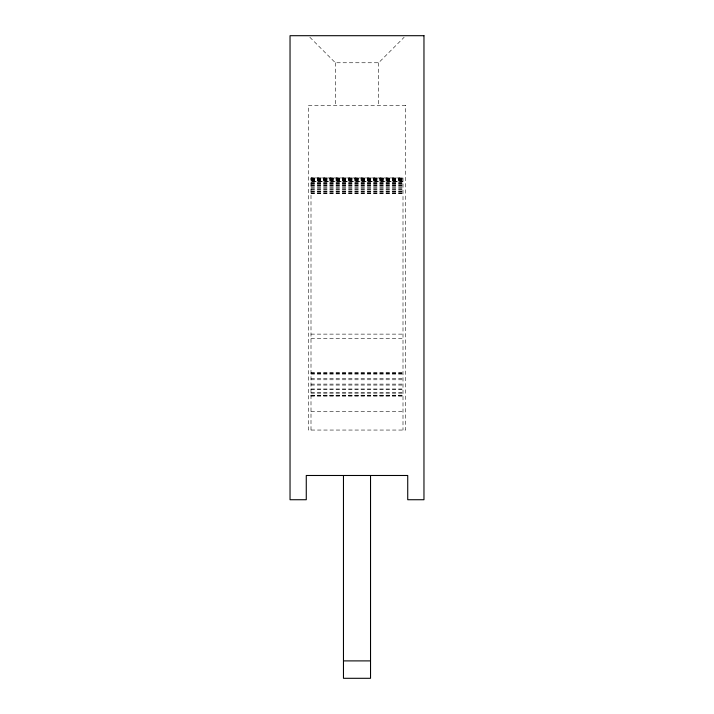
<?xml version="1.0" encoding="UTF-8"?>
<svg xmlns="http://www.w3.org/2000/svg" width="714" height="714" viewBox="0 0 714 714"><rect width="100%" height="100%" fill="white"/><g stroke="black" fill="none" stroke-linecap="round" stroke-linejoin="round"><path stroke-width="0.54" stroke-dasharray="3.57 2.68" d="M309.84 37.244L335.357 62.761L378.643 62.761L404.16 37.244M311.001 430.051L311.001 177.947L402.999 177.947L402.999 430.051M311.001 177.964L402.999 178.089M311.001 178.134L402.999 178.134M311.001 178.366L402.999 178.366M311.001 178.732L402.999 178.812M311.001 179.071L402.999 179.071M311.001 179.268L402.999 179.268M311.001 179.848L402.999 179.848M311.001 179.937L402.999 179.937M311.001 180.312L402.999 180.312M311.001 180.597L402.999 180.597M311.001 181.892L402.999 181.892M311.001 182.284L402.999 182.284M311.001 183.221L402.999 183.177M311.001 183.73L402.999 183.73M311.001 184.203L402.999 184.203M311.001 185.158L402.999 185.158M311.001 185.694L402.999 185.694M311.001 186.22L402.999 186.22M311.001 187.782L402.999 187.782M311.001 188.201L402.999 188.201M311.001 189.719L402.999 189.719M311.001 190.013L402.999 190.013M311.001 191.352L402.999 191.352M311.001 191.53L402.999 191.53M311.001 192.566L402.999 192.646M311.001 193.271L402.999 193.271M311.001 193.289L402.999 193.414M311.001 334.125L402.999 334.125M311.001 338.49L402.999 338.49M311.001 372.583L402.999 372.583M311.001 373.092L402.999 373.092M311.001 373.592L402.999 373.592M311.001 374.091L402.999 374.091M311.001 378.509L402.999 378.509M311.001 379.768L402.999 379.768M311.001 384.105L402.999 384.105M311.001 385.06L402.999 385.06M311.001 388.987L402.999 388.987M311.001 389.612L402.999 389.612M311.001 392.78L402.999 392.78M311.001 393.119L402.999 393.119M311.001 395.226L402.999 395.226M311.001 395.342L402.999 395.342M311.001 395.458L402.999 395.458M311.001 396.136L402.999 396.136M311.001 411.639L402.999 411.639M378.643 62.761L378.643 105.369M335.357 62.761L335.357 105.369M405.704 105.369L308.296 105.369L308.296 430.051L405.704 430.051L405.704 105.369M402.999 181.365L311.001 181.365L402.999 181.436"/><path stroke-width="1.07" d="M343.47 660.896L370.53 660.896M370.53 475.488L370.53 678.3L343.47 678.3L343.47 475.488M423.964 35.7L290.036 35.7L290.036 499.729L306.27 499.729L306.27 475.488L407.73 475.488L407.73 499.729L423.964 499.729L423.964 35.7"/></g></svg>
